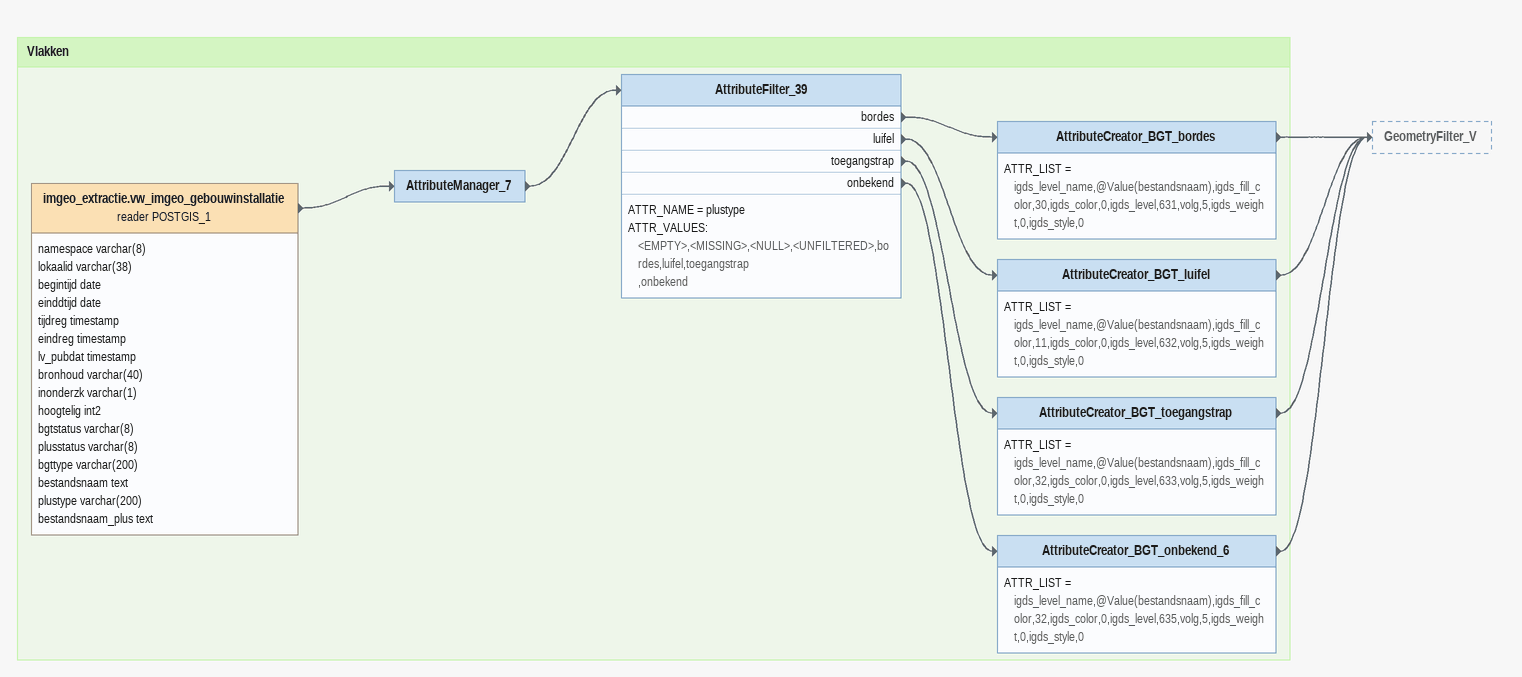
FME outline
Bookmark: Vlakken
imgeo_extractie.vw_imgeo_gebouwinstallatie (reader POSTGIS_1)
    attributes: namespace varchar(8), lokaalid varchar(38), begintijd date, einddtijd date, tijdreg timestamp, eindreg timestamp, lv_pubdat timestamp, bronhoud varchar(40), inonderzk varchar(1), hoogtelig int2, bgtstatus varchar(8), plusstatus varchar(8), bgttype varchar(200), bestandsnaam text, plustype varchar(200), bestandsnaam_plus text
    -> AttributeManager_7
AttributeManager_7
    -> AttributeFilter_39
AttributeFilter_39
    ATTR_NAME = plustype
    ATTR_VALUES:
      <EMPTY>,<MISSING>,<NULL>,<UNFILTERED>,bordes,luifel,toegangstrap
      ,onbekend
    bordes -> AttributeCreator_BGT_bordes
    luifel -> AttributeCreator_BGT_luifel
    toegangstrap -> AttributeCreator_BGT_toegangstrap
    onbekend -> AttributeCreator_BGT_onbekend_6
AttributeCreator_BGT_bordes
    ATTR_LIST = igds_level_name,@Value(bestandsnaam),igds_fill_color,30,igds_color,0,igds_level,631,volg,5,igds_weight,0,igds_style,0
    -> GeometryFilter_V
AttributeCreator_BGT_luifel
    ATTR_LIST = igds_level_name,@Value(bestandsnaam),igds_fill_color,11,igds_color,0,igds_level,632,volg,5,igds_weight,0,igds_style,0
    -> GeometryFilter_V
AttributeCreator_BGT_toegangstrap
    ATTR_LIST = igds_level_name,@Value(bestandsnaam),igds_fill_color,32,igds_color,0,igds_level,633,volg,5,igds_weight,0,igds_style,0
    -> GeometryFilter_V
AttributeCreator_BGT_onbekend_6
    ATTR_LIST = igds_level_name,@Value(bestandsnaam),igds_fill_color,32,igds_color,0,igds_level,635,volg,5,igds_weight,0,igds_style,0
    -> GeometryFilter_V
